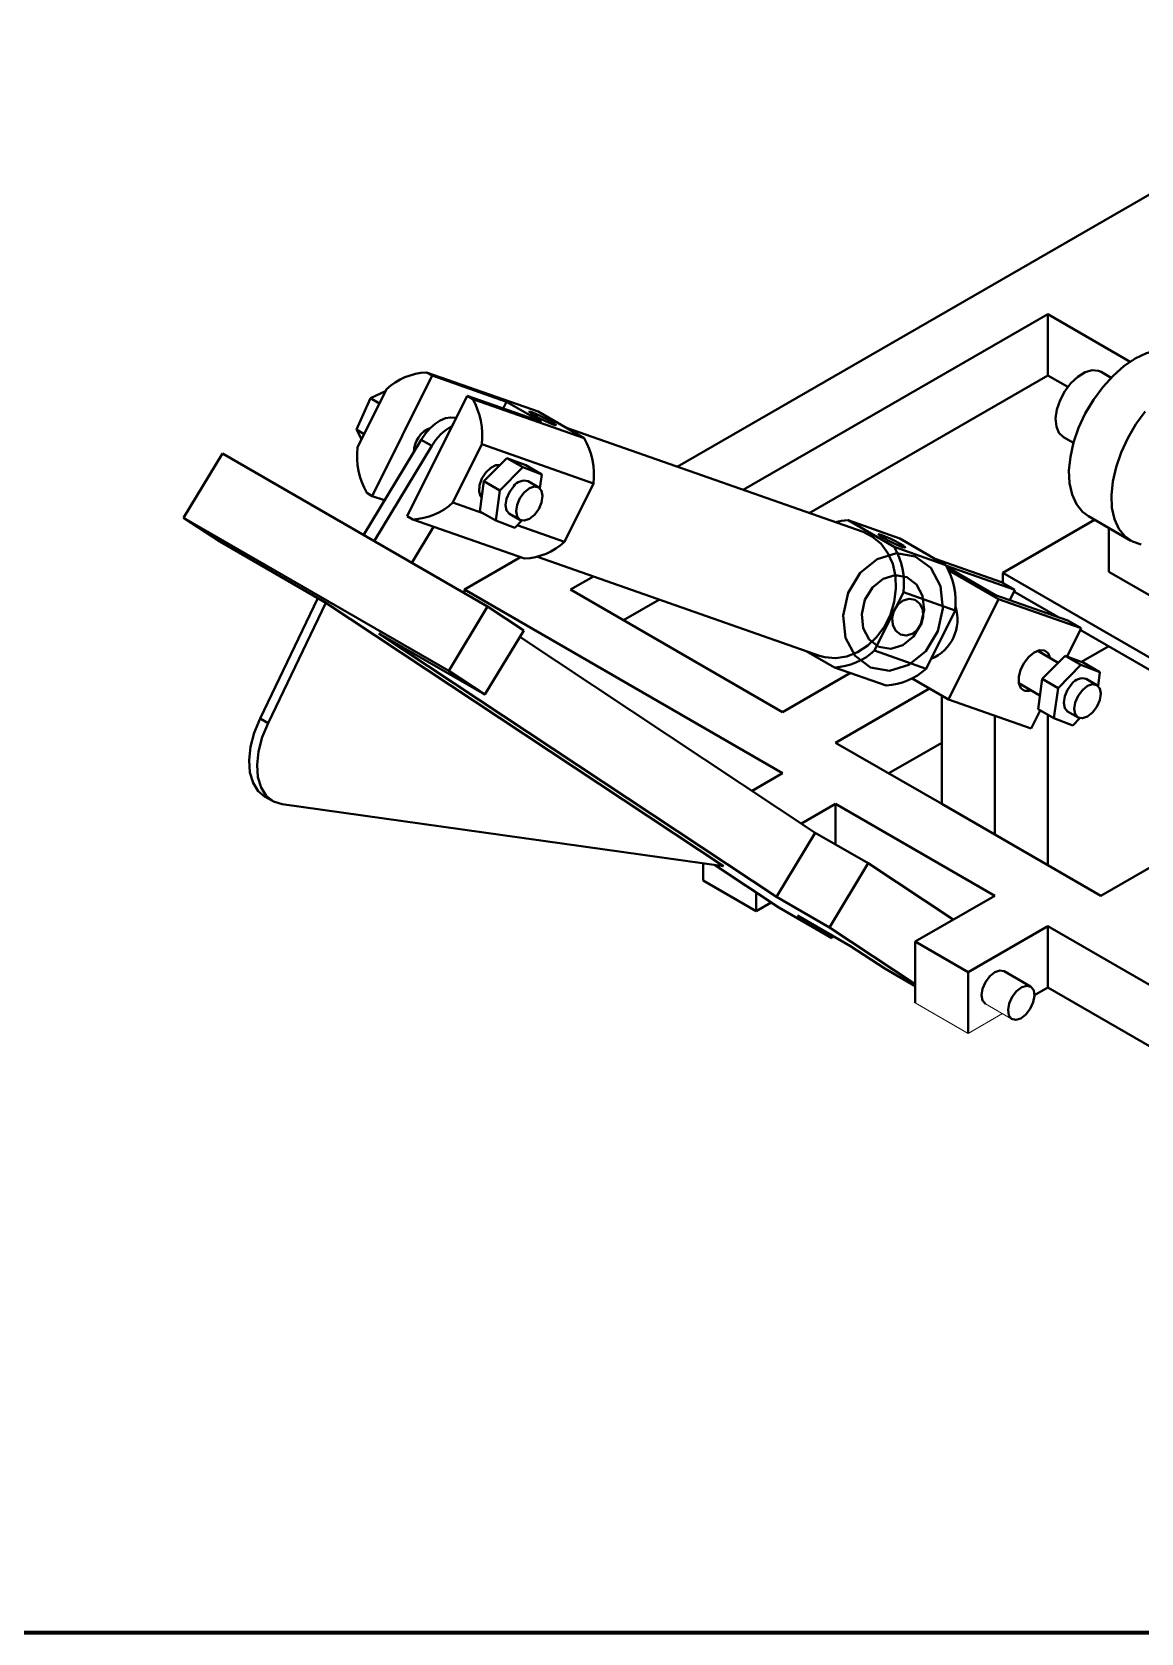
# Model space of a CAD drawing. Header units: millimetres. Extents: x -250 to 3947, y -1468 to 870.
# Drawn here: x 1541.6 to 1615.6, y 90.9 to 197.7 of the extents above; entities that cross this region are included whole.
import ezdxf

# ---------------------------------------------------------------- set-up
doc = ezdxf.new("R2010")
doc.units = ezdxf.units.MM
doc.layers.add('dddd', color=1, linetype='Continuous')

msp = doc.modelspace()

# ---------------------------------------------------------------- linework, layer by layer
at = {"color": 7, "linetype": 'Continuous', "lineweight": 40}
for p, q in [((1584.6466, 168.6792), (1634.8715, 197.6734)), ((1589.0441, 167.1358), (1609.3448, 178.8551)), ((1609.3448, 178.8551), (1614.836, 175.6851)), ((1609.3448, 178.8551), (1609.3448, 174.7724)), ((1564.3099, 166.7299), (1568.2971, 174.7593)), ((1567.9227, 174.9755), (1568.2971, 174.7593)), ((1575.3628, 172.3642), (1567.9227, 174.9755)), ((1568.2971, 174.7593), (1573.2572, 173.0185)), ((1593.4424, 165.5921), (1609.3448, 174.7724)), ((1609.3448, 174.7724), (1610.6805, 174.0013)), ((1613.5677, 174.6179), (1612.8948, 175.0063)), ((1563.254, 171.1631), (1564.1892, 173.2488)), ((1563.3227, 169.9636), (1565.2538, 173.8524)), ((1564.1892, 173.2488), (1565.1918, 173.7276)), ((1564.1892, 173.2488), (1564.7836, 172.9056)), ((1566.6434, 165.3828), (1570.6306, 173.4123)), ((1570.6306, 173.4123), (1571.0049, 173.1961)), ((1575.5906, 171.6714), (1570.6306, 173.4123)), ((1578.445, 170.5848), (1571.0049, 173.1961)), ((1573.0339, 172.5688), (1573.2572, 173.0185)), ((1573.2572, 173.0185), (1575.5906, 171.6714)), ((1575.3628, 172.3642), (1578.445, 170.5848)), ((1563.254, 171.1631), (1563.7703, 170.865)), ((1563.5965, 170.515), (1563.254, 171.1631)), ((1597.0262, 164.3343), (1577.2477, 171.2761)), ((1567.5743, 170.4881), (1563.727, 164.1299)), ((1568.2814, 170.0799), (1564.4341, 163.7217)), ((1568.2814, 170.0799), (1567.5743, 170.4881)), ((1571.6177, 170.1786), (1569.6867, 166.2897)), ((1579.0579, 167.5673), (1571.6177, 170.1786)), ((1610.3872, 170.6626), (1611.0601, 170.2742)), ((1554.3167, 169.5624), (1551.7293, 165.2864)), ((1571.9943, 159.3573), (1554.3167, 169.5624)), ((1573.2828, 169.2614), (1571.753, 167.7185)), ((1573.2828, 169.2614), (1574.3435, 168.6491)), ((1574.5425, 168.7885), (1573.2828, 169.2614)), ((1574.5425, 168.7885), (1575.6031, 168.1762)), ((1571.753, 167.7185), (1571.4829, 165.7028)), ((1571.753, 167.7185), (1572.8137, 167.1062)), ((1574.3435, 168.6491), (1572.8137, 167.1062)), ((1575.6031, 168.1762), (1574.3435, 168.6491)), ((1575.4054, 167.3077), (1574.6983, 167.7159)), ((1575.4794, 167.2533), (1575.6031, 168.1762)), ((1564.3099, 166.7299), (1563.9355, 166.946)), ((1564.3099, 166.7299), (1565.1267, 166.4432)), ((1572.8137, 167.1062), (1572.5435, 165.0905)), ((1579.0579, 167.5673), (1577.1268, 163.6784)), ((1571.6752, 165.5918), (1569.6867, 166.2897)), ((1571.4829, 165.7028), (1572.5435, 165.0905)), ((1573.4484, 165.5508), (1574.1555, 165.1426)), ((1569.407, 155.0813), (1551.7293, 165.2864)), ((1551.7293, 165.2864), (1554.1388, 163.6896)), ((1567.0177, 165.1667), (1566.6434, 165.3828)), ((1568.3922, 164.6843), (1566.9359, 162.2775)), ((1574.4578, 162.5554), (1567.0177, 165.1667)), ((1572.5435, 165.0905), (1573.8032, 164.6177)), ((1573.8032, 164.6177), (1574.2771, 165.0956)), ((1577.1268, 163.6784), (1573.9704, 164.7863)), ((1596.0298, 165.1106), (1599.112, 163.3313)), ((1599.4743, 163.9017), (1596.0298, 165.1106)), ((1612.4627, 165.1435), (1606.3377, 161.6076)), ((1612.0518, 165.3807), (1614.8802, 163.7479)), ((1613.4088, 161.6755), (1613.4088, 164.5973)), ((1561.2099, 159.6075), (1554.1388, 163.6896)), ((1599.4743, 163.9017), (1602.5565, 162.1223)), ((1570.4539, 160.4859), (1574.1972, 162.6469)), ((1575.3154, 162.681), (1594.1285, 156.0781)), ((1602.5565, 162.1223), (1599.112, 163.3313)), ((1601.8357, 162.5385), (1606.265, 160.9839)), ((1577.525, 160.4859), (1579.0542, 161.3687)), ((1607.1489, 160.4736), (1602.5832, 162.076)), ((1602.6305, 161.9907), (1605.8622, 160.1251)), ((1606.0571, 159.8566), (1602.7408, 161.7711)), ((1606.3377, 161.6076), (1631.0865, 147.3204)), ((1606.3377, 161.6076), (1606.3377, 160.9419)), ((1616.2372, 160.0427), (1613.4088, 161.6755)), ((1570.4539, 160.4859), (1591.6671, 148.2398)), ((1570.4539, 160.4859), (1570.4539, 160.2466)), ((1577.525, 160.4859), (1591.6671, 152.3219)), ((1599.7248, 160.3137), (1597.7938, 156.4248)), ((1603.1694, 159.1048), (1599.7248, 160.3137)), ((1606.265, 160.9839), (1607.1489, 160.4736)), ((1606.8106, 159.7922), (1607.1489, 160.4736)), ((1607.0907, 160.3563), (1610.0178, 158.6666)), ((1556.827, 151.8956), (1560.6796, 159.9137)), ((1557.3574, 151.5894), (1561.2099, 159.6075)), ((1560.6796, 159.9137), (1561.2099, 159.6075)), ((1587.7143, 142.0427), (1561.2099, 159.6075)), ((1571.9943, 159.3573), (1569.407, 155.0813)), ((1571.9943, 159.3573), (1574.4038, 157.7605)), ((1581.0611, 158.4446), (1583.4524, 159.8251)), ((1603.1694, 159.1048), (1601.2383, 155.2159)), ((1602.7345, 153.1654), (1606.0571, 159.8566)), ((1605.8622, 160.1251), (1610.6845, 158.4326)), ((1611.5683, 157.9223), (1606.0571, 159.8566)), ((1609.8733, 158.75), (1609.838, 158.7297)), ((1610.6845, 158.4326), (1611.5683, 157.9223)), ((1571.8165, 153.4845), (1564.7454, 157.5665)), ((1591.2498, 140.0017), (1564.7454, 157.5665)), ((1574.4038, 157.7605), (1571.8165, 153.4845)), ((1593.8372, 144.2777), (1574.1429, 157.3293)), ((1610.629, 156.0306), (1611.5683, 157.9223)), ((1611.5101, 157.8051), (1631.0865, 146.5039)), ((1595.1248, 155.3018), (1593.24, 156.3899)), ((1601.2383, 155.2159), (1597.7938, 156.4248)), ((1610.0396, 155.6163), (1608.6713, 156.4062)), ((1610.4989, 156.0795), (1608.9691, 154.5366)), ((1610.4989, 156.0795), (1611.5595, 155.4672)), ((1611.7585, 155.6066), (1610.4989, 156.0795)), ((1613.4094, 156.7086), (1611.6021, 155.6653)), ((1569.407, 155.0813), (1571.8165, 153.4845)), ((1596.1847, 154.9298), (1591.6671, 152.3219)), ((1598.5693, 154.0929), (1595.1248, 155.3018)), ((1611.5595, 155.4672), (1610.0297, 153.9243)), ((1612.8192, 154.9943), (1611.5595, 155.4672)), ((1611.7585, 155.6066), (1612.8192, 154.9943)), ((1612.6955, 154.0714), (1612.8192, 154.9943)), ((1601.467, 153.8971), (1595.2027, 150.2808)), ((1602.7345, 153.1654), (1600.307, 154.5667)), ((1607.4214, 154.2411), (1608.8211, 153.433)), ((1608.9691, 154.5366), (1608.6989, 152.5209)), ((1608.9691, 154.5366), (1610.0297, 153.9243)), ((1610.0297, 153.9243), (1609.7595, 151.9086)), ((1612.6214, 154.1258), (1611.9143, 154.534)), ((1602.2737, 146.1988), (1602.2737, 153.4314)), ((1608.2457, 151.2311), (1602.7345, 153.1654)), ((1556.827, 151.8956), (1557.3574, 151.5894)), ((1605.8093, 144.1578), (1605.8093, 152.0862)), ((1608.2457, 151.2311), (1608.8445, 152.4369)), ((1608.6989, 152.5209), (1609.7595, 151.9086)), ((1609.3448, 142.1168), (1609.3448, 152.148)), ((1609.7595, 151.9086), (1611.0192, 151.4358)), ((1610.6644, 152.3689), (1611.3715, 151.9607)), ((1611.0192, 151.4358), (1611.4931, 151.9137)), ((1595.2027, 150.2808), (1602.2737, 146.1988)), ((1602.2737, 150.2802), (1598.7388, 148.2395)), ((1627.5509, 148.5449), (1612.8803, 140.0757)), ((1591.6671, 148.2398), (1589.6317, 147.0648)), ((1557.1315, 146.6978), (1557.6618, 146.3917)), ((1587.7143, 142.0427), (1558.2951, 146.177)), ((1595.2027, 146.1988), (1592.9236, 144.8831)), ((1595.2027, 146.1988), (1605.8093, 140.0757)), ((1595.2027, 146.1988), (1595.2027, 143.4894)), ((1602.2737, 146.1988), (1605.8093, 144.1578)), ((1593.8372, 144.2777), (1591.2498, 140.0017)), ((1593.8372, 144.2777), (1597.3727, 142.2367)), ((1605.8093, 144.1578), (1612.8803, 140.0757)), ((1586.3638, 142.2325), (1586.3638, 141.0956)), ((1591.4072, 139.2933), (1587.1359, 142.124)), ((1597.3727, 142.2367), (1594.7854, 137.9607)), ((1603.0431, 138.4789), (1597.3727, 142.2367)), ((1589.8994, 139.0546), (1586.3638, 141.0956)), ((1589.8994, 140.2926), (1589.8994, 139.0546)), ((1591.2498, 140.0017), (1594.7854, 137.9607)), ((1605.8093, 140.0757), (1600.506, 137.0142)), ((1590.8978, 139.6309), (1589.8994, 139.0546)), ((1594.9428, 137.2523), (1591.4072, 139.2933)), ((1596.2026, 136.7194), (1592.6671, 138.7604)), ((1594.9428, 137.2523), (1592.6671, 138.7604)), ((1600.506, 134.1695), (1594.7854, 137.9607)), ((1609.3448, 138.0347), (1604.0415, 134.9732)), ((1609.3448, 138.0347), (1630.558, 125.7886)), ((1609.3448, 138.0347), (1609.3448, 133.952)), ((1595.0299, 137.3964), (1594.9428, 137.2523)), ((1598.4783, 135.2113), (1596.2026, 136.7194)), ((1600.506, 137.0142), (1604.0415, 134.9732)), ((1600.506, 137.0142), (1600.506, 132.9315)), ((1598.4783, 135.2113), (1600.506, 134.0407)), ((1604.0415, 134.9732), (1604.0415, 130.8905)), ((1608.202, 134.0144), (1606.4342, 135.0349)), ((1609.3448, 133.952), (1608.4609, 133.4418)), ((1609.3448, 133.952), (1630.558, 121.7059))]:
    msp.add_line(p, q, dxfattribs=at)
at = {"color": 7, "linetype": 'Continuous', "lineweight": 20}
for p, q in [((1600.506, 132.9315), (1604.0415, 130.8905)), ((1605.1843, 132.8698), (1606.9521, 131.8493)), ((1606.3272, 132.21), (1604.0415, 130.8905))]:
    msp.add_line(p, q, dxfattribs=at)
at = {"color": 7, "linetype": 'Continuous', "lineweight": 40, "flags": 128}
for points in [[(1612.0518, 165.3807), (1611.6514, 165.6805), (1611.25, 166.1847), (1610.9626, 166.8228), (1610.7977, 167.5762), (1610.7599, 168.423), (1610.8504, 169.3387), (1611.0665, 170.2966), (1611.402, 171.269), (1611.8472, 172.2275), (1612.389, 173.1444), (1613.0118, 173.993), (1613.6975, 174.7487), (1614.4261, 175.3895), (1615.1766, 175.8969), (1615.927, 176.256), (1616.6556, 176.4564), (1617.3413, 176.4924), (1617.9641, 176.3628), (1618.3013, 176.2063)], [(1610.3872, 170.6626), (1610.3806, 170.6665), (1610.0908, 170.9453), (1609.916, 171.3642), (1609.8692, 171.8922), (1609.9537, 172.49), (1610.1634, 173.1134), (1610.4826, 173.7161), (1610.8878, 174.2534), (1611.3488, 174.6855), (1611.8316, 174.9803), (1612.3001, 175.116), (1612.7198, 175.0824), (1612.8948, 175.0063)], [(1567.5743, 170.4881), (1567.8498, 170.8899), (1568.161, 171.2455), (1568.496, 171.5414), (1568.8419, 171.7661), (1569.1853, 171.911), (1569.5132, 171.9705), (1569.8128, 171.9424), (1569.8891, 171.9192)], [(1576.371, 171.5015), (1576.5281, 171.4586), (1576.5536, 171.4843), (1576.4437, 171.5748), (1576.215, 171.7163), (1575.9025, 171.8872), (1575.5536, 172.0616), (1575.2215, 172.2128), (1574.9568, 172.3179), (1574.7997, 172.3609), (1574.7742, 172.3351), (1574.8841, 172.2446), (1575.1128, 172.1031), (1575.4253, 171.9322), (1575.7742, 171.7579), (1576.1063, 171.6066), (1576.371, 171.5015)], [(1615.5751, 163.4951), (1614.9836, 163.692), (1614.4798, 164.0477), (1614.0784, 164.5519), (1613.791, 165.19), (1613.6261, 165.9434), (1613.5883, 166.7902), (1613.6788, 167.7059), (1613.895, 168.6638), (1614.2305, 169.6362), (1614.6756, 170.5947), (1615.2174, 171.5116), (1615.8402, 172.3602)], [(1572.809, 168.7834), (1572.5535, 168.7767), (1572.21, 168.6134), (1571.881, 168.304), (1571.6167, 167.8956), (1571.4572, 167.4505), (1571.4269, 167.0363), (1571.5303, 166.7161), (1571.6065, 166.6257)], [(1573.7358, 167.3819), (1573.4489, 166.9953), (1573.257, 166.5536), (1573.1894, 166.124), (1573.2564, 165.772), (1573.4478, 165.5511), (1573.4484, 165.5508)], [(1575.1179, 165.4767), (1575.4049, 165.8633), (1575.5967, 166.3049), (1575.6643, 166.7345), (1575.5973, 167.0865), (1575.406, 167.3073), (1575.1194, 167.3635), (1574.7812, 167.2463), (1574.4429, 166.9736), (1574.156, 166.5871), (1573.9641, 166.1454), (1573.8965, 165.7158), (1573.9635, 165.3638), (1574.1549, 165.1429), (1574.4415, 165.0868), (1574.7796, 165.204), (1575.1179, 165.4767)], [(1597.0262, 164.3343), (1597.6697, 164.0139), (1598.2291, 163.5372), (1598.6799, 162.924), (1599.0036, 162.1996), (1599.1871, 161.3936), (1599.2228, 160.5389), (1599.1093, 159.6707), (1598.8511, 158.8243), (1598.459, 158.0346), (1597.9488, 157.3337), (1597.3416, 156.7505), (1596.6621, 156.3087), (1595.9382, 156.0265), (1595.1996, 155.9154), (1594.4764, 155.9799), (1594.1285, 156.0781)], [(1599.4998, 163.5439), (1599.1873, 163.7148), (1598.8384, 163.8892), (1598.5063, 164.0405), (1598.2416, 164.1455), (1598.0845, 164.1885), (1598.059, 164.1628), (1598.169, 164.0723), (1598.3976, 163.9308), (1598.7101, 163.7598), (1599.059, 163.5855), (1599.3911, 163.4342), (1599.6558, 163.3291), (1599.8129, 163.2862), (1599.8384, 163.3119), (1599.7285, 163.4024), (1599.4998, 163.5439)], [(1596.8351, 161.6021), (1597.9665, 162.5271), (1599.2586, 162.9147), (1600.5147, 162.706), (1601.5434, 161.9326), (1602.1883, 160.7123), (1602.3511, 159.2309), (1602.0071, 157.714), (1601.2086, 156.3924), (1600.0771, 155.4674), (1598.785, 155.0798), (1597.529, 155.2885), (1596.5002, 156.0619), (1595.8553, 157.2822), (1595.6925, 158.7636), (1596.0366, 160.2805), (1596.8351, 161.6021)], [(1597.6551, 160.6253), (1598.3623, 161.2034), (1599.1698, 161.4457), (1599.9548, 161.3152), (1600.5978, 160.8318), (1601.0009, 160.0692), (1601.1026, 159.1433), (1600.8876, 158.1952), (1600.3885, 157.3692), (1599.6814, 156.7911), (1598.8738, 156.5488), (1598.0888, 156.6793), (1597.4458, 157.1627), (1597.0428, 157.9253), (1596.941, 158.8512), (1597.156, 159.7993), (1597.6551, 160.6253)], [(1601.0068, 159.1564), (1601.0465, 158.6903), (1600.9283, 158.2183), (1600.67, 157.812), (1600.3111, 157.5336), (1599.906, 157.4252), (1599.5166, 157.5034), (1599.2021, 157.7563), (1599.0104, 158.1455), (1598.9706, 158.6115), (1599.0888, 159.0836), (1599.3471, 159.4898), (1599.7061, 159.7683), (1600.1111, 159.8767), (1600.5005, 159.7985), (1600.815, 159.5455), (1601.0068, 159.1564)], [(1608.2506, 153.7624), (1608.1192, 153.7275), (1607.7964, 153.746), (1607.5537, 153.926), (1607.4205, 154.2456), (1607.4127, 154.6664), (1607.5314, 155.1376), (1607.7622, 155.6024), (1608.0773, 156.0047), (1608.4386, 156.2959), (1608.8026, 156.441), (1609.1254, 156.4225), (1609.1254, 156.4225)], [(1609.1254, 156.4225), (1609.3681, 156.2426), (1609.5005, 155.9275)], [(1610.9518, 154.1999), (1610.6649, 153.8134), (1610.4731, 153.3717), (1610.4055, 152.9421), (1610.4725, 152.5901), (1610.6638, 152.3692), (1610.6644, 152.3689)], [(1612.334, 152.2947), (1612.6209, 152.6813), (1612.8128, 153.123), (1612.8803, 153.5526), (1612.8134, 153.9046), (1612.622, 154.1254), (1612.3354, 154.1816), (1611.9973, 154.0644), (1611.6589, 153.7917), (1611.372, 153.4051), (1611.1802, 152.9635), (1611.1126, 152.5339), (1611.1796, 152.1819), (1611.3709, 151.961), (1611.6575, 151.9049), (1611.9957, 152.0221), (1612.334, 152.2947)], [(1557.1315, 146.6978), (1556.7079, 147.0444), (1556.3594, 147.5923), (1556.1528, 148.2894), (1556.0972, 149.1053), (1556.195, 150.0047), (1556.4418, 150.9484), (1556.827, 151.8956)], [(1558.2951, 146.177), (1557.7136, 146.363), (1557.2382, 146.7382), (1556.8897, 147.2862), (1556.6832, 147.9833), (1556.6276, 148.7992), (1556.7253, 149.6985), (1556.9721, 150.6422), (1557.3574, 151.5894)], [(1606.4342, 135.0349), (1606.1475, 135.0906), (1605.8093, 134.973), (1605.471, 134.7001), (1605.1843, 134.3133), (1604.9927, 133.8715), (1604.9254, 133.4421), (1604.9927, 133.0903), (1605.1843, 132.8698), (1605.1843, 132.8698)], [(1606.9302, 131.8628), (1606.7489, 132.097), (1606.6937, 132.4582), (1606.773, 132.8916), (1606.9747, 133.331), (1607.2681, 133.7098), (1607.6085, 133.97), (1607.9441, 134.0722), (1608.2239, 134.0008), (1608.4052, 133.7667), (1608.4604, 133.4055), (1608.3811, 132.9721), (1608.1794, 132.5326), (1607.886, 132.1539), (1607.5456, 131.8937), (1607.21, 131.7914), (1606.9302, 131.8628)]]:
    msp.add_lwpolyline(points, dxfattribs=at)
at = {"color": 7, "linetype": 'Continuous', "lineweight": 40}
for centre, radius, start, end in [((1568.1335, 170.7417), 4.239, 92.850147, 132.791543), ((1566.5878, 170.7281), 5.0598, 353.764925, 29.1941), ((1568.8616, 169.6235), 1.789, 111.620068, 178.841094), ((1571.2171, 168.4276), 3.3687, 118.084349, 150.628429), ((1568.3528, 169.4141), 5.06, 173.766219, 209.193754), ((1574.0283, 168.1168), 5.0595, 353.764279, 29.195604), ((1574.4406, 166.9049), 0.851, 72.372812, 145.910829), ((1566.807, 169.4004), 4.239, 272.849857, 312.791269), ((1596.1352, 161.4001), 3.712, 91.627307, 105.036104), ((1574.2471, 166.7891), 4.239, 272.849608, 312.791518), ((1594.6949, 160.8632), 5.0598, 353.764896, 29.194173), ((1598.1392, 159.6542), 5.0601, 353.766273, 29.19361), ((1600.5076, 158.4861), 2.8165, 292.075796, 17.94944), ((1594.9141, 159.5356), 4.239, 272.850113, 312.791235), ((1598.3585, 158.3267), 4.2391, 272.850257, 312.791212), ((1611.6566, 153.723), 0.851, 72.372924, 145.910586)]:
    msp.add_arc(centre, radius, start, end, dxfattribs=at)
at = {"layer": 'dddd', "lineweight": 70}
msp.add_line((2069.8461, 90.9085), (1059.1961, 90.9085), dxfattribs=at)

doc.saveas('drawing.dxf')
